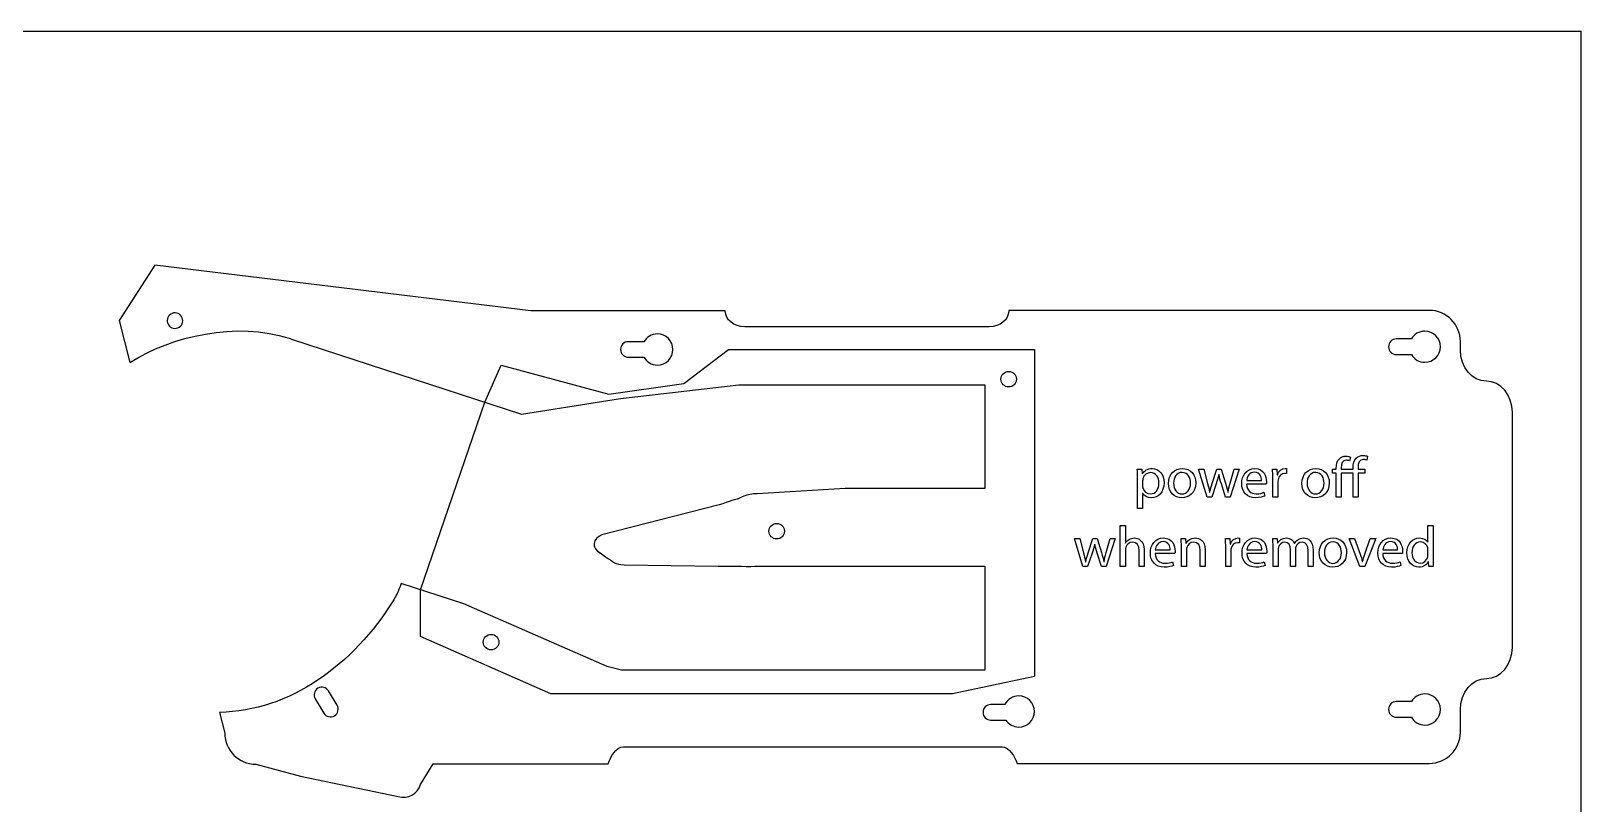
# Model space of a CAD drawing. Extents: x -610 to 0, y -305 to 0.
# Drawn here: x -298.7 to 0, y -149 to 0 of the extents above; entities that cross this region are included whole.
import ezdxf

# ---------------------------------------------------------------- set-up
doc = ezdxf.new("R2010")
doc.units = 0
doc.layers.add('CUTS', color=1, linetype='Continuous', true_color=0xff0000)
doc.layers.add('TEXT', color=5, linetype='Continuous', true_color=0x0000ff)
doc.layers.add('laser bed referance', color=3, linetype='Continuous', lineweight=25, true_color=0x00ff00)

msp = doc.modelspace()

# ---------------------------------------------------------------- linework, layer by layer
at = {"layer": 'CUTS', "color": 1, "lineweight": 25, "true_color": 0xff0000}
for points in [[(-164.9, -53.98), (-164.9, -53.93), (-202.4, -53.95), (-274.85, -45.11), (-281.72, -55.81), (-279.65, -63.89)], [(-29.24, -53.83), (-110.29, -53.89), (-110.29, -53.98)], [(-248.33, -59.42), (-248.28, -59.43), (-204.15, -73.84), (-185.09, -70.8), (-162.27, -68.16), (-114.87, -68.16), (-114.87, -88.16), (-134.74, -88.16)], [(-114.04, -56.98), (-161.15, -56.98)], [(-32.68, -59.34), (-35.59, -59.34)], [(-180.59, -59.87), (-183.59, -59.87)], [(-35.59, -62.34), (-32.68, -62.34)], [(-23.24, -61.49), (-23.24, -59.83)], [(-183.59, -62.87), (-180.59, -62.87)], [(-18.24, -67.48), (-18.24, -67.49)], [(-13.23, -118.78), (-13.23, -73.48)], [(-141.8, -88.16), (-158.74, -89.16)], [(-166.08, -91.32), (-188.68, -97.12)], [(-188.99, -100.57), (-187.99, -101.33)], [(-159.22, -103.16), (-114.87, -103.16), (-114.87, -123.16), (-184.92, -123.16), (-187.69, -122.48), (-215.31, -110.36), (-227.38, -106.45)], [(-184.37, -102.86), (-166.27, -103.14)], [(-239.71, -129.9), (-241.35, -127.18), (-241.35, -127.18)], [(-262.39, -131.31), (-261.37, -135.3)], [(-243.92, -128.72), (-242.29, -131.44)], [(-111.02, -129.8), (-113.74, -129.8)], [(-32.68, -129.24), (-35.59, -129.24)], [(-23.24, -135.13), (-23.24, -130.78)], [(-113.74, -132.8), (-110.84, -132.8)], [(-35.59, -132.24), (-32.68, -132.24)], [(-184.54, -137.95), (-111.58, -137.95)], [(-255.37, -141.3), (-246.79, -143.61), (-227.92, -147.52)], [(-223.63, -145.2), (-221.17, -141.25), (-187.45, -141.23)], [(-108.68, -141.18), (-29.24, -141.13)]]:
    msp.add_lwpolyline(points, dxfattribs=at)
for points in [[(-279.65, -63.89), (-271.6, -58.74), (-259.04, -55.93), (-248.94, -59.22)], [(-271.51, -54.42), (-272.28, -54.72), (-272.66, -55.59), (-272.35, -56.36)], [(-272.35, -56.36), (-272.05, -57.13), (-271.18, -57.51), (-270.41, -57.21)], [(-269.56, -55.26), (-269.87, -54.49), (-270.73, -54.11), (-271.51, -54.42)], [(-270.41, -57.21), (-269.64, -56.9), (-269.26, -56.03), (-269.56, -55.26)], [(-161.15, -56.98), (-163.22, -56.98), (-164.9, -55.63), (-164.9, -53.98)], [(-110.29, -53.98), (-110.29, -55.63), (-111.97, -56.98), (-114.04, -56.98)], [(-23.24, -59.83), (-23.24, -56.54), (-25.94, -53.83), (-29.24, -53.83)], [(-248.94, -59.22), (-248.73, -59.28), (-248.53, -59.35), (-248.33, -59.42)], [(-177.99, -58.37), (-179.1, -58.37), (-180.07, -58.98), (-180.59, -59.87)], [(-174.99, -61.37), (-174.99, -59.72), (-176.33, -58.37), (-177.99, -58.37)], [(-35.59, -59.34), (-36.42, -59.34), (-37.09, -60.01), (-37.09, -60.84)], [(-30.09, -57.84), (-31.2, -57.84), (-32.17, -58.44), (-32.68, -59.34)], [(-27.09, -60.84), (-27.09, -59.18), (-28.43, -57.84), (-30.09, -57.84)], [(-183.59, -59.87), (-184.42, -59.87), (-185.09, -60.55), (-185.09, -61.37)], [(-185.09, -61.37), (-185.09, -62.2), (-184.42, -62.87), (-183.59, -62.87)], [(-177.99, -64.37), (-176.33, -64.37), (-174.99, -63.03), (-174.99, -61.37)], [(-37.09, -60.84), (-37.09, -61.67), (-36.42, -62.34), (-35.59, -62.34)], [(-32.68, -62.34), (-32.17, -63.23), (-31.2, -63.84), (-30.09, -63.84)], [(-30.09, -63.84), (-28.43, -63.84), (-27.09, -62.49), (-27.09, -60.84)], [(-18.24, -67.49), (-20.99, -67.49), (-23.24, -64.79), (-23.24, -61.49)], [(-180.59, -62.87), (-180.07, -63.77), (-179.1, -64.37), (-177.99, -64.37)], [(-111.79, -67.1), (-111.79, -66.27), (-111.12, -65.6), (-110.29, -65.6)], [(-110.29, -65.6), (-109.46, -65.6), (-108.79, -66.27), (-108.79, -67.1)], [(-110.29, -68.6), (-111.12, -68.6), (-111.79, -67.93), (-111.79, -67.1)], [(-108.79, -67.1), (-108.79, -67.93), (-109.46, -68.6), (-110.29, -68.6)], [(-13.23, -73.48), (-13.23, -70.18), (-15.49, -67.48), (-18.24, -67.48)], [(-158.74, -89.16), (-160.69, -89.16), (-162.38, -90.16), (-162.51, -90.17)], [(-134.74, -88.16), (-136.68, -88.16), (-139.86, -88.16), (-141.8, -88.16)], [(-162.51, -90.17), (-162.64, -90.17), (-164.25, -90.68), (-166.08, -91.32)], [(-156.5, -96.39), (-156.5, -95.56), (-155.83, -94.89), (-155, -94.89)], [(-155, -94.89), (-154.17, -94.89), (-153.5, -95.56), (-153.5, -96.39)], [(-188.68, -97.12), (-190.51, -97.75), (-190.76, -99.77), (-188.99, -100.57)], [(-155, -97.89), (-155.83, -97.89), (-156.5, -97.22), (-156.5, -96.39)], [(-153.5, -96.39), (-153.5, -97.22), (-154.17, -97.89), (-155, -97.89)], [(-187.99, -101.33), (-186.3, -102.35), (-186.31, -102.85), (-184.37, -102.86)], [(-166.27, -103.14), (-164.33, -103.15), (-161.16, -103.17), (-159.22, -103.16)], [(-227.38, -106.45), (-227.97, -108.16), (-228.37, -108.9), (-228.8, -109.59)], [(-228.8, -109.59), (-236.66, -122.29), (-248.85, -131.06), (-262.39, -131.31)], [(-211.54, -117.77), (-211.54, -116.94), (-210.87, -116.27), (-210.04, -116.27)], [(-210.04, -116.27), (-209.21, -116.27), (-208.54, -116.94), (-208.54, -117.77)], [(-210.04, -119.27), (-210.87, -119.27), (-211.54, -118.59), (-211.54, -117.77)], [(-208.54, -117.77), (-208.54, -118.59), (-209.21, -119.27), (-210.04, -119.27)], [(-18.24, -124.78), (-15.49, -124.78), (-13.23, -122.08), (-13.23, -118.78)], [(-23.24, -130.78), (-23.24, -127.48), (-20.99, -124.78), (-18.24, -124.78)], [(-243.41, -126.66), (-244.12, -127.09), (-244.35, -128.01), (-243.92, -128.72)], [(-241.35, -127.18), (-241.78, -126.47), (-242.7, -126.24), (-243.41, -126.66)], [(-108.34, -128.14), (-109.52, -128.14), (-110.53, -128.81), (-111.02, -129.8)], [(-105.34, -131.14), (-105.34, -129.48), (-106.69, -128.14), (-108.34, -128.14)], [(-30.09, -127.74), (-31.2, -127.74), (-32.17, -128.34), (-32.68, -129.24)], [(-27.09, -130.74), (-27.09, -129.08), (-28.43, -127.74), (-30.09, -127.74)], [(-240.23, -131.96), (-239.52, -131.53), (-239.29, -130.61), (-239.71, -129.9)], [(-113.74, -129.8), (-114.56, -129.8), (-115.24, -130.47), (-115.24, -131.3)], [(-115.24, -131.3), (-115.24, -132.13), (-114.56, -132.8), (-113.74, -132.8)], [(-108.34, -134.14), (-106.69, -134.14), (-105.34, -132.79), (-105.34, -131.14)], [(-35.59, -129.24), (-36.42, -129.24), (-37.09, -129.91), (-37.09, -130.74)], [(-37.09, -130.74), (-37.09, -131.56), (-36.42, -132.24), (-35.59, -132.24)], [(-30.09, -133.74), (-28.43, -133.74), (-27.09, -132.39), (-27.09, -130.74)], [(-242.29, -131.44), (-241.86, -132.16), (-240.94, -132.38), (-240.23, -131.96)], [(-110.84, -132.8), (-110.3, -133.6), (-109.39, -134.14), (-108.34, -134.14)], [(-32.68, -132.24), (-32.17, -133.13), (-31.2, -133.74), (-30.09, -133.74)], [(-261.37, -135.3), (-261.37, -138.6), (-258.67, -141.3), (-255.37, -141.3)], [(-29.24, -141.13), (-25.94, -141.13), (-23.24, -138.43), (-23.24, -135.13)], [(-187.45, -141.23), (-187.12, -139.92), (-185.95, -137.95), (-184.54, -137.95)], [(-111.58, -137.95), (-110.19, -137.95), (-109.02, -139.9), (-108.68, -141.18)], [(-227.92, -147.52), (-226.09, -148.07), (-224.17, -147.02), (-223.63, -145.2)]]:
    msp.add_open_spline(points, degree=3, dxfattribs=at)
at = {"layer": 'laser bed referance'}
for p in [(-609.6, 0), (0, -304.8)]:
    msp.add_line(p, (0, 0), dxfattribs=at)
at = {"layer": 'TEXT', "color": 5, "true_color": 0x0000ff}
for points in [[(-208.12, -64.37), (-187.32, -69.98), (-172.92, -67.95), (-164.28, -61.37), (-105.34, -61.37), (-105.34, -124.38), (-121.09, -127.74), (-198.52, -127.74), (-223.64, -116.7), (-223.64, -107.66), (-211.26, -71.52), (-208.12, -64.37)], [(-44.44, -82.11), (-44.64, -82.85)], [(-41.17, -81.95), (-41.29, -82.71)], [(-85.51, -84.43), (-84.64, -84.43), (-84.58, -85.36), (-84.56, -85.36)], [(-84.47, -89.1), (-84.49, -89.1), (-84.49, -92.04), (-85.46, -92.04), (-85.46, -86.2), (-85.46, -86.2)], [(-70.3, -87.27), (-71.17, -89.83), (-72.07, -89.83), (-73.69, -84.43), (-72.69, -84.43), (-72.69, -84.43)], [(-72.69, -84.43), (-71.96, -87.18)], [(-71.06, -87.19), (-70.18, -84.43), (-69.36, -84.43), (-68.52, -87.13)], [(-69.79, -85.48), (-69.81, -85.48)], [(-67.6, -87.14), (-66.83, -84.43), (-65.86, -84.43), (-67.6, -89.83), (-68.49, -89.83), (-69.31, -87.25)], [(-64.43, -86.61), (-61.56, -86.61), (-61.56, -86.61)], [(-59.45, -84.43), (-58.59, -84.43), (-58.54, -85.5), (-58.51, -85.5)], [(-58.42, -86.95), (-58.42, -89.83), (-59.4, -89.83), (-59.4, -86.12), (-59.4, -86.12)], [(-56.74, -84.34), (-56.74, -85.27)], [(-43.93, -89.83), (-43.93, -85.18), (-46.2, -85.18), (-46.2, -89.83), (-47.17, -89.83), (-47.17, -85.18), (-47.92, -85.18), (-47.92, -84.43), (-47.17, -84.43), (-47.17, -84.27)], [(-46.2, -84.21), (-46.2, -84.43), (-43.93, -84.43), (-43.93, -84.18)], [(-42.96, -84.14), (-42.96, -84.43), (-41.67, -84.43), (-41.67, -85.18), (-42.96, -85.18), (-42.96, -89.83), (-43.93, -89.83), (-43.93, -89.83)], [(-84.49, -86.7), (-84.49, -87.63), (-84.49, -87.63)], [(-71.58, -88.89), (-71.54, -88.89)], [(-68.04, -88.89), (-68.01, -88.89)], [(-60.65, -87.31), (-64.44, -87.31), (-64.44, -87.31)], [(-61.1, -88.9), (-60.92, -89.61)], [(-88.79, -95.29), (-87.81, -95.29), (-87.81, -98.67), (-87.78, -98.67)], [(-87.81, -99.95), (-87.81, -103.21), (-88.79, -103.21), (-88.79, -95.29), (-88.79, -95.29)], [(-29.52, -98.51), (-29.49, -98.51), (-29.49, -95.29), (-28.52, -95.29), (-28.52, -95.29)], [(-28.52, -95.29), (-28.52, -101.81)], [(-94.22, -100.64), (-95.08, -103.21), (-95.98, -103.21), (-97.6, -97.81), (-96.6, -97.81), (-96.6, -97.81)], [(-96.6, -97.81), (-95.88, -100.55)], [(-94.97, -100.56), (-94.09, -97.81), (-93.27, -97.81), (-92.43, -100.51)], [(-91.51, -100.52), (-90.74, -97.81), (-89.77, -97.81), (-91.51, -103.21), (-92.4, -103.21), (-93.22, -100.63)], [(-77.06, -97.81), (-76.19, -97.81), (-76.13, -98.7), (-76.11, -98.7)], [(-68.51, -97.81), (-67.65, -97.81), (-67.61, -98.88), (-67.57, -98.88)], [(-65.8, -97.72), (-65.8, -98.65)], [(-59.39, -97.81), (-58.53, -97.81), (-58.49, -98.69), (-58.46, -98.69)], [(-41.65, -100.83), (-40.6, -97.81), (-39.57, -97.81), (-41.69, -103.21), (-42.63, -103.21), (-44.68, -97.81), (-43.63, -97.81), (-43.63, -97.81)], [(-43.63, -97.81), (-42.57, -100.83)], [(-93.7, -98.86), (-93.72, -98.86)], [(-84.19, -100), (-84.19, -103.21), (-85.17, -103.21), (-85.17, -100.11)], [(-78.26, -100.69), (-82.05, -100.69), (-82.05, -100.69)], [(-82.04, -99.98), (-79.18, -99.98), (-79.18, -99.98)], [(-76.03, -99.96), (-76.03, -103.21), (-77.01, -103.21), (-77.01, -99.27), (-77.01, -99.27)], [(-72.42, -100), (-72.42, -103.21), (-73.4, -103.21), (-73.4, -100.1)], [(-67.48, -100.33), (-67.48, -103.21), (-68.47, -103.21), (-68.47, -99.49), (-68.47, -99.49)], [(-60.59, -100.69), (-64.39, -100.69), (-64.39, -100.69)], [(-64.37, -99.98), (-61.51, -99.98), (-61.51, -99.98)], [(-58.39, -99.96), (-58.39, -103.21), (-59.35, -103.21), (-59.35, -99.27), (-59.35, -99.27)], [(-55.01, -99.87), (-55.01, -103.21), (-55.97, -103.21), (-55.97, -99.97)], [(-55.23, -98.78), (-55.21, -98.78)], [(-51.63, -100.04), (-51.63, -103.21), (-52.59, -103.21), (-52.59, -100.16)], [(-34.42, -100.69), (-38.21, -100.69), (-38.21, -100.69)], [(-38.2, -99.98), (-35.34, -99.98), (-35.34, -99.98)], [(-29.49, -100.94), (-29.49, -100.01), (-29.49, -100.01)], [(-95.49, -102.27), (-95.45, -102.27)], [(-91.95, -102.27), (-91.92, -102.27)], [(-78.71, -102.28), (-78.53, -102.98)], [(-61.04, -102.28), (-60.86, -102.98)], [(-42.14, -102.22), (-42.1, -102.22)], [(-34.87, -102.28), (-34.69, -102.98)], [(-28.48, -103.21), (-29.35, -103.21), (-29.39, -102.27), (-29.43, -102.27)]]:
    msp.add_lwpolyline(points, dxfattribs=at)
for points in [[(-47.17, -84.27), (-47.17, -83.51), (-47, -82.86), (-46.57, -82.43)], [(-46.57, -82.43), (-46.26, -82.11), (-45.81, -81.93), (-45.21, -81.93)], [(-45.22, -82.71), (-45.99, -82.71), (-46.2, -83.36), (-46.2, -84.21)], [(-44.64, -82.85), (-44.79, -82.77), (-45, -82.71), (-45.22, -82.71)], [(-45.21, -81.93), (-44.9, -81.93), (-44.61, -82.03), (-44.44, -82.11)], [(-43.93, -84.18), (-43.93, -83.42), (-43.76, -82.73), (-43.31, -82.29)], [(-43.31, -82.29), (-42.94, -81.94), (-42.45, -81.79), (-42, -81.79)], [(-41.92, -82.58), (-42.75, -82.58), (-42.96, -83.31), (-42.96, -84.14)], [(-42, -81.79), (-41.64, -81.79), (-41.34, -81.87), (-41.17, -81.95)], [(-41.29, -82.71), (-41.44, -82.64), (-41.63, -82.58), (-41.92, -82.58)], [(-85.46, -86.2), (-85.46, -85.5), (-85.49, -84.95), (-85.51, -84.43)], [(-84.56, -85.36), (-84.17, -84.7), (-83.52, -84.32), (-82.64, -84.32)], [(-84.43, -86.31), (-84.46, -86.43), (-84.49, -86.57), (-84.49, -86.7)], [(-82.94, -85.1), (-83.61, -85.1), (-84.25, -85.57), (-84.43, -86.31)], [(-81.34, -87.1), (-81.34, -86.03), (-81.91, -85.1), (-82.94, -85.1)], [(-82.64, -84.32), (-81.33, -84.32), (-80.35, -85.43), (-80.35, -87.05)], [(-79.51, -87.18), (-79.51, -85.38), (-78.32, -84.32), (-76.84, -84.32)], [(-76.86, -85.06), (-78.01, -85.06), (-78.51, -86.13), (-78.51, -87.14)], [(-75.24, -87.12), (-75.24, -86.21), (-75.7, -85.06), (-76.86, -85.06)], [(-76.84, -84.32), (-75.29, -84.32), (-74.24, -85.45), (-74.24, -87.09)], [(-69.81, -85.48), (-69.95, -86.13), (-70.11, -86.69), (-70.3, -87.27)], [(-69.31, -87.25), (-69.5, -86.65), (-69.66, -86.12), (-69.79, -85.48)], [(-65.38, -87.22), (-65.38, -85.59), (-64.42, -84.32), (-62.85, -84.32)], [(-62.92, -85.02), (-63.93, -85.02), (-64.35, -85.93), (-64.43, -86.61)], [(-61.56, -86.61), (-61.55, -85.99), (-61.82, -85.02), (-62.92, -85.02)], [(-62.85, -84.32), (-61.07, -84.32), (-60.62, -85.86), (-60.62, -86.85)], [(-59.4, -86.12), (-59.4, -85.48), (-59.41, -84.94), (-59.45, -84.43)], [(-58.51, -85.5), (-58.27, -84.78), (-57.66, -84.32), (-57.01, -84.32)], [(-58.39, -86.5), (-58.41, -86.63), (-58.42, -86.8), (-58.42, -86.95)], [(-57.07, -85.25), (-57.76, -85.25), (-58.25, -85.76), (-58.39, -86.5)], [(-56.74, -85.27), (-56.84, -85.25), (-56.94, -85.25), (-57.07, -85.25)], [(-57.01, -84.32), (-56.91, -84.32), (-56.83, -84.33), (-56.74, -84.34)], [(-53.78, -87.18), (-53.78, -85.38), (-52.59, -84.32), (-51.11, -84.32)], [(-51.13, -85.06), (-52.28, -85.06), (-52.78, -86.13), (-52.78, -87.14)], [(-49.51, -87.12), (-49.51, -86.21), (-49.97, -85.06), (-51.13, -85.06)], [(-51.11, -84.32), (-49.56, -84.32), (-48.51, -85.45), (-48.51, -87.09)], [(-84.49, -87.63), (-84.49, -87.78), (-84.48, -87.91), (-84.45, -88.03)], [(-82.81, -89.95), (-83.52, -89.95), (-84.15, -89.64), (-84.47, -89.1)], [(-84.45, -88.03), (-84.27, -88.71), (-83.68, -89.18), (-82.98, -89.18)], [(-82.98, -89.18), (-81.94, -89.18), (-81.34, -88.34), (-81.34, -87.1)], [(-80.35, -87.05), (-80.35, -88.99), (-81.54, -89.95), (-82.81, -89.95)], [(-76.93, -89.95), (-78.37, -89.95), (-79.51, -88.88), (-79.51, -87.18)], [(-78.51, -87.14), (-78.51, -88.32), (-77.84, -89.22), (-76.88, -89.22)], [(-74.24, -87.09), (-74.24, -89.08), (-75.63, -89.95), (-76.93, -89.95)], [(-76.88, -89.22), (-75.94, -89.22), (-75.24, -88.34), (-75.24, -87.12)], [(-71.96, -87.18), (-71.82, -87.78), (-71.67, -88.34), (-71.58, -88.89)], [(-71.54, -88.89), (-71.42, -88.35), (-71.24, -87.77), (-71.06, -87.19)], [(-68.52, -87.13), (-68.32, -87.78), (-68.16, -88.35), (-68.04, -88.89)], [(-68.01, -88.89), (-67.92, -88.35), (-67.77, -87.78), (-67.6, -87.14)], [(-62.72, -89.95), (-64.39, -89.95), (-65.38, -88.85), (-65.38, -87.22)], [(-64.44, -87.31), (-64.42, -88.64), (-63.58, -89.18), (-62.59, -89.18)], [(-60.92, -89.61), (-61.26, -89.76), (-61.87, -89.95), (-62.72, -89.95)], [(-62.59, -89.18), (-61.89, -89.18), (-61.45, -89.06), (-61.1, -88.9)], [(-60.62, -86.85), (-60.62, -87.05), (-60.63, -87.2), (-60.65, -87.31)], [(-51.2, -89.95), (-52.65, -89.95), (-53.78, -88.88), (-53.78, -87.18)], [(-52.78, -87.14), (-52.78, -88.32), (-52.11, -89.22), (-51.15, -89.22)], [(-48.51, -87.09), (-48.51, -89.08), (-49.9, -89.95), (-51.2, -89.95)], [(-51.15, -89.22), (-50.22, -89.22), (-49.51, -88.34), (-49.51, -87.12)], [(-87.78, -98.67), (-87.63, -98.39), (-87.38, -98.13), (-87.08, -97.97)], [(-86.42, -98.51), (-87.06, -98.51), (-87.55, -98.96), (-87.74, -99.48)], [(-87.08, -97.97), (-86.79, -97.8), (-86.45, -97.7), (-86.08, -97.7)], [(-85.17, -100.11), (-85.17, -99.24), (-85.5, -98.51), (-86.42, -98.51)], [(-86.08, -97.7), (-85.35, -97.7), (-84.19, -98.14), (-84.19, -100)], [(-82.99, -100.6), (-82.99, -98.97), (-82.03, -97.7), (-80.46, -97.7)], [(-80.54, -98.4), (-81.54, -98.4), (-81.96, -99.3), (-82.04, -99.98)], [(-79.18, -99.98), (-79.17, -99.37), (-79.43, -98.4), (-80.54, -98.4)], [(-80.46, -97.7), (-78.69, -97.7), (-78.23, -99.24), (-78.23, -100.23)], [(-77.01, -99.27), (-77.01, -98.7), (-77.03, -98.26), (-77.06, -97.81)], [(-76.11, -98.7), (-75.84, -98.2), (-75.22, -97.7), (-74.33, -97.7)], [(-74.65, -98.5), (-75.29, -98.5), (-75.79, -98.96), (-75.97, -99.5)], [(-73.4, -100.1), (-73.4, -99.23), (-73.73, -98.5), (-74.65, -98.5)], [(-74.33, -97.7), (-73.58, -97.7), (-72.42, -98.14), (-72.42, -100)], [(-68.47, -99.49), (-68.47, -98.86), (-68.48, -98.31), (-68.51, -97.81)], [(-67.57, -98.88), (-67.33, -98.16), (-66.73, -97.7), (-66.07, -97.7)], [(-66.07, -97.7), (-65.97, -97.7), (-65.89, -97.71), (-65.8, -97.72)], [(-65.32, -100.6), (-65.32, -98.97), (-64.36, -97.7), (-62.79, -97.7)], [(-62.87, -98.4), (-63.87, -98.4), (-64.3, -99.3), (-64.37, -99.98)], [(-61.51, -99.98), (-61.5, -99.37), (-61.77, -98.4), (-62.87, -98.4)], [(-62.79, -97.7), (-61.02, -97.7), (-60.56, -99.24), (-60.56, -100.23)], [(-59.35, -99.27), (-59.35, -98.7), (-59.37, -98.26), (-59.39, -97.81)], [(-58.46, -98.69), (-58.15, -98.18), (-57.65, -97.7), (-56.75, -97.7)], [(-57.1, -98.5), (-57.7, -98.5), (-58.15, -98.99), (-58.31, -99.48)], [(-55.97, -99.97), (-55.97, -99.11), (-56.35, -98.5), (-57.1, -98.5)], [(-56.75, -97.7), (-56.02, -97.7), (-55.47, -98.14), (-55.23, -98.78)], [(-55.21, -98.78), (-55.04, -98.47), (-54.82, -98.24), (-54.6, -98.08)], [(-53.76, -98.5), (-54.33, -98.5), (-54.75, -98.91), (-54.93, -99.38)], [(-54.6, -98.08), (-54.27, -97.83), (-53.93, -97.7), (-53.42, -97.7)], [(-52.59, -100.16), (-52.59, -99.11), (-52.98, -98.5), (-53.76, -98.5)], [(-53.42, -97.7), (-52.69, -97.7), (-51.63, -98.17), (-51.63, -100.04)], [(-50.44, -100.55), (-50.44, -98.76), (-49.25, -97.7), (-47.76, -97.7)], [(-47.79, -98.43), (-48.93, -98.43), (-49.44, -99.5), (-49.44, -100.52)], [(-46.17, -100.5), (-46.17, -99.58), (-46.63, -98.43), (-47.79, -98.43)], [(-47.76, -97.7), (-46.22, -97.7), (-45.17, -98.82), (-45.17, -100.46)], [(-39.15, -100.6), (-39.15, -98.97), (-38.19, -97.7), (-36.62, -97.7)], [(-36.7, -98.4), (-37.7, -98.4), (-38.12, -99.3), (-38.2, -99.98)], [(-35.34, -99.98), (-35.32, -99.37), (-35.59, -98.4), (-36.7, -98.4)], [(-36.62, -97.7), (-34.84, -97.7), (-34.39, -99.24), (-34.39, -100.23)], [(-33.56, -100.59), (-33.57, -98.79), (-32.45, -97.7), (-31.14, -97.7)], [(-30.95, -98.47), (-31.97, -98.47), (-32.57, -99.36), (-32.57, -100.54)], [(-31.14, -97.7), (-30.31, -97.7), (-29.76, -98.09), (-29.52, -98.51)], [(-29.54, -99.59), (-29.68, -98.98), (-30.22, -98.47), (-30.95, -98.47)], [(-95.88, -100.55), (-95.73, -101.15), (-95.59, -101.71), (-95.49, -102.27)], [(-95.45, -102.27), (-95.33, -101.72), (-95.15, -101.14), (-94.97, -100.56)], [(-93.72, -98.86), (-93.86, -99.51), (-94.03, -100.06), (-94.22, -100.64)], [(-93.22, -100.63), (-93.41, -100.03), (-93.57, -99.49), (-93.7, -98.86)], [(-92.43, -100.51), (-92.23, -101.15), (-92.07, -101.72), (-91.95, -102.27)], [(-91.92, -102.27), (-91.83, -101.72), (-91.68, -101.15), (-91.51, -100.52)], [(-87.74, -99.48), (-87.79, -99.63), (-87.81, -99.77), (-87.81, -99.95)], [(-80.34, -103.33), (-82, -103.33), (-82.99, -102.22), (-82.99, -100.6)], [(-82.05, -100.69), (-82.03, -102.01), (-81.2, -102.56), (-80.2, -102.56)], [(-78.23, -100.23), (-78.23, -100.43), (-78.24, -100.58), (-78.26, -100.69)], [(-75.97, -99.5), (-76.01, -99.63), (-76.03, -99.79), (-76.03, -99.96)], [(-67.45, -99.87), (-67.47, -100.01), (-67.48, -100.17), (-67.48, -100.33)], [(-66.14, -98.62), (-66.83, -98.62), (-67.32, -99.14), (-67.45, -99.87)], [(-65.8, -98.65), (-65.9, -98.62), (-66, -98.62), (-66.14, -98.62)], [(-62.67, -103.33), (-64.33, -103.33), (-65.32, -102.22), (-65.32, -100.6)], [(-64.39, -100.69), (-64.36, -102.01), (-63.53, -102.56), (-62.53, -102.56)], [(-60.56, -100.23), (-60.56, -100.43), (-60.57, -100.58), (-60.59, -100.69)], [(-58.31, -99.48), (-58.37, -99.62), (-58.39, -99.79), (-58.39, -99.96)], [(-54.93, -99.38), (-54.98, -99.53), (-55.01, -99.69), (-55.01, -99.87)], [(-47.85, -103.33), (-49.3, -103.33), (-50.44, -102.26), (-50.44, -100.55)], [(-49.44, -100.52), (-49.44, -101.7), (-48.77, -102.59), (-47.81, -102.59)], [(-45.17, -100.46), (-45.17, -102.46), (-46.56, -103.33), (-47.85, -103.33)], [(-47.81, -102.59), (-46.87, -102.59), (-46.17, -101.71), (-46.17, -100.5)], [(-42.57, -100.83), (-42.39, -101.33), (-42.25, -101.78), (-42.14, -102.22)], [(-42.1, -102.22), (-41.98, -101.78), (-41.82, -101.33), (-41.65, -100.83)], [(-36.5, -103.33), (-38.16, -103.33), (-39.15, -102.22), (-39.15, -100.6)], [(-38.21, -100.69), (-38.19, -102.01), (-37.35, -102.56), (-36.36, -102.56)], [(-34.39, -100.23), (-34.39, -100.43), (-34.4, -100.58), (-34.42, -100.69)], [(-31.24, -103.33), (-32.55, -103.33), (-33.56, -102.22), (-33.56, -100.59)], [(-32.57, -100.54), (-32.57, -101.63), (-32.02, -102.54), (-30.98, -102.54)], [(-30.98, -102.54), (-30.32, -102.54), (-29.72, -102.09), (-29.54, -101.37)], [(-29.49, -100.01), (-29.49, -99.88), (-29.51, -99.72), (-29.54, -99.59)], [(-29.54, -101.37), (-29.51, -101.23), (-29.49, -101.1), (-29.49, -100.94)], [(-78.53, -102.98), (-78.88, -103.14), (-79.48, -103.33), (-80.34, -103.33)], [(-80.2, -102.56), (-79.5, -102.56), (-79.07, -102.44), (-78.71, -102.28)], [(-60.86, -102.98), (-61.21, -103.14), (-61.81, -103.33), (-62.67, -103.33)], [(-62.53, -102.56), (-61.83, -102.56), (-61.4, -102.44), (-61.04, -102.28)], [(-34.69, -102.98), (-35.03, -103.14), (-35.64, -103.33), (-36.5, -103.33)], [(-36.36, -102.56), (-35.66, -102.56), (-35.22, -102.44), (-34.87, -102.28)], [(-29.43, -102.27), (-29.72, -102.87), (-30.36, -103.33), (-31.24, -103.33)], [(-28.52, -101.81), (-28.52, -102.29), (-28.5, -102.84), (-28.48, -103.21)]]:
    msp.add_open_spline(points, degree=3, dxfattribs=at)

doc.saveas('drawing.dxf')
